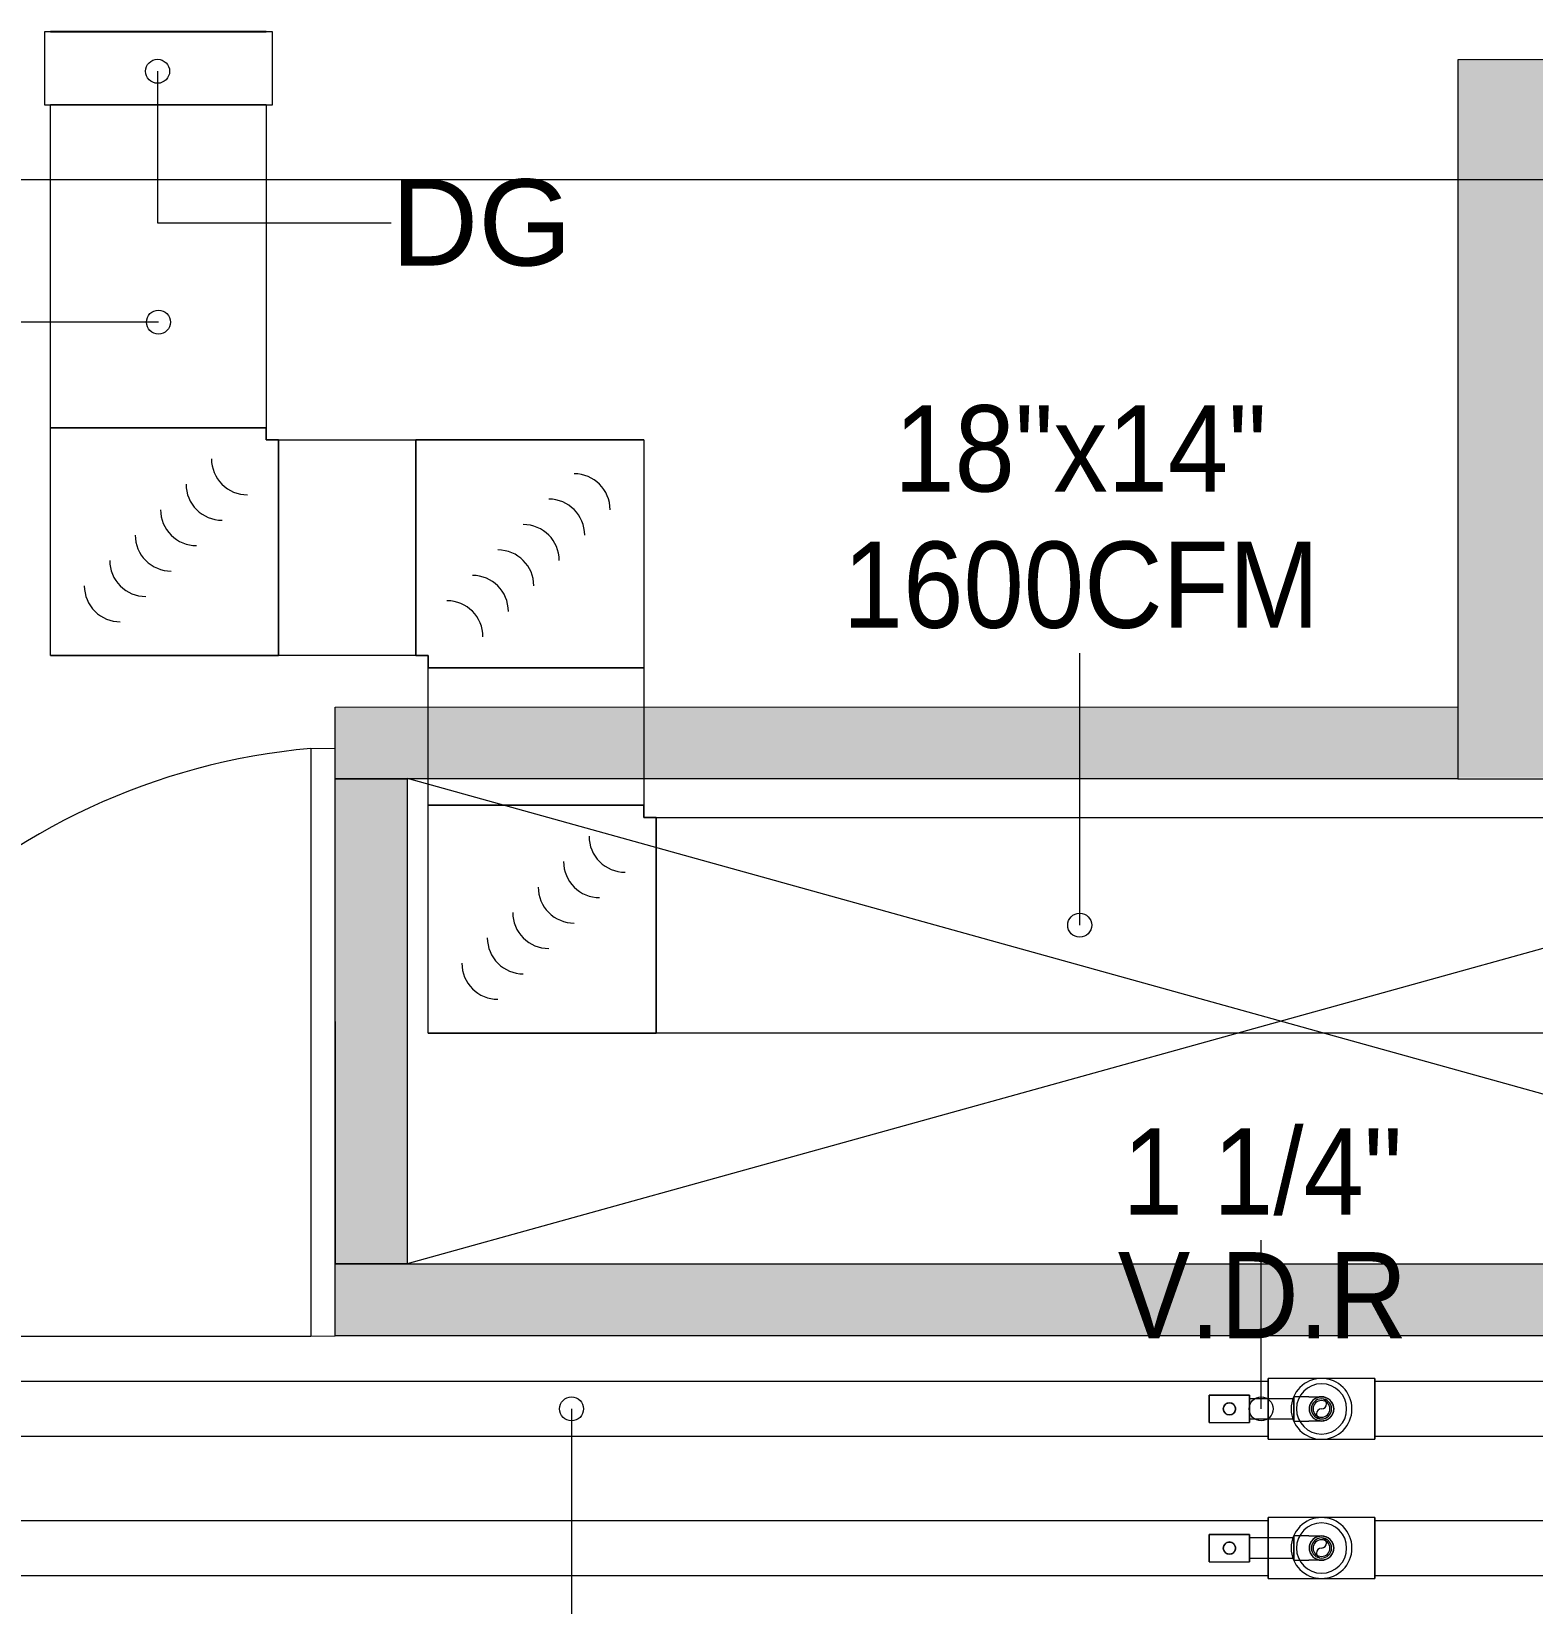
# Model space of a CAD drawing. Header units: metres. Extents: x 32 to 132, y -29 to 44.
# Drawn here: x 60.777 to 63.907, y -14.917 to -11.615 of the extents above; entities that cross this region are included whole.
import ezdxf

# ---------------------------------------------------------------- set-up
doc = ezdxf.new("R2010")
doc.units = ezdxf.units.M
doc.header["$LTSCALE"] = 100
for name, color, linetype, lineweight in [('A-ANNO-NOTE', 7, 'Continuous', 9), ('A-GENM', 7, 'Continuous', 18), ('A-WALL', 8, 'Continuous', 9), ('Arqui', 8, 'Continuous', 0), ('M-HVAC-DUCT', 7, 'Continuous', 18), ('M-HVAC-DUCT-IDEN', 7, 'Continuous', 9), ('P-PIPE', 7, 'Continuous', 18), ('P-PIPE-IDEN', 7, 'Continuous', 9)]:
    doc.layers.add(name, color=color, linetype=linetype, lineweight=lineweight)
doc.styles.add('SansSerif_1', font='SANSS__.TTF', dxfattribs={"width": 0.9, "height": 0.0018})
doc.styles.add('SansSerif_2', font='SANSS__.TTF', dxfattribs={"width": 0.9, "height": 0.18})
doc.styles.add('SansSerif_3', font='SANSS__.TTF', dxfattribs={"height": 0.18})

# ---------------------------------------------------------------- blocks, each defined once
blk = doc.blocks.new('Est etapa 3 torre')
at = {"layer": 'Arqui'}
h = blk.add_hatch(color=256, dxfattribs=at)
h.paths.add_polyline_path([(1123.5504, -5959.124), (1123.0504, -5959.124), (1123.0504, -5957.624), (1123.5504, -5957.624)])
h.paths.add_polyline_path([(1116.0504, -5959.124), (1115.5504, -5959.124), (1115.5504, -5957.624), (1116.0504, -5957.624)])
h.paths.add_polyline_path([(1139.548, -5959.124), (1139.048, -5959.124), (1139.048, -5957.624), (1139.548, -5957.624)])
h.paths.add_polyline_path([(1132.0504, -5959.124), (1131.5504, -5959.124), (1131.5504, -5957.624), (1132.0504, -5957.624)])
h.paths.add_polyline_path([(1140.048, -5967.6488), (1140.048, -5968.1488), (1138.548, -5968.1488), (1138.548, -5967.6488)])
h.paths.add_polyline_path([(1124.0504, -5967.6488), (1124.0504, -5968.1488), (1122.5504, -5968.1488), (1122.5504, -5967.6488)])
h.paths.add_polyline_path([(1131.0504, -5967.6488), (1131.0504, -5968.1488), (1132.5504, -5968.1488), (1132.5504, -5967.6488)])
h.paths.add_polyline_path([(1115.0504, -5967.6488), (1115.0504, -5968.1488), (1116.5504, -5968.1488), (1116.5504, -5967.6488)])
h.paths.add_polyline_path([(1140.048, -5975.6488), (1140.048, -5976.1488), (1138.548, -5976.1488), (1138.548, -5975.6488)])
h.paths.add_polyline_path([(1124.0504, -5975.6488), (1124.0504, -5976.1488), (1122.5504, -5976.1488), (1122.5504, -5975.6488)])
h.paths.add_polyline_path([(1131.0504, -5975.6488), (1131.0504, -5976.1488), (1132.5504, -5976.1488), (1132.5504, -5975.6488)])
h.paths.add_polyline_path([(1115.0504, -5975.6488), (1115.0504, -5976.1488), (1116.5504, -5976.1488), (1116.5504, -5975.6488)])
h.paths.add_polyline_path([(1140.048, -5985.7488), (1140.048, -5986.2488), (1138.548, -5986.2488), (1138.548, -5985.7488)])
h.paths.add_polyline_path([(1124.0504, -5985.7488), (1124.0504, -5986.2488), (1122.5504, -5986.2488), (1122.5504, -5985.7488)])
h.paths.add_polyline_path([(1131.0504, -5985.7488), (1131.0504, -5986.2488), (1132.5504, -5986.2488), (1132.5504, -5985.7488)])
h.paths.add_polyline_path([(1115.0504, -5985.7488), (1115.0504, -5986.2488), (1116.5504, -5986.2488), (1116.5504, -5985.7488)])
h.paths.add_polyline_path([(1140.048, -5993.7488), (1140.048, -5994.2488), (1138.548, -5994.2488), (1138.548, -5993.7488)])
h.paths.add_polyline_path([(1124.0504, -5993.7488), (1124.0504, -5994.2488), (1122.5504, -5994.2488), (1122.5504, -5993.7488)])
h.paths.add_polyline_path([(1131.0504, -5993.7488), (1131.0504, -5994.2488), (1132.5504, -5994.2488), (1132.5504, -5993.7488)])
h.paths.add_polyline_path([(1115.0504, -5993.7488), (1115.0504, -5994.2488), (1116.5504, -5994.2488), (1116.5504, -5993.7488)])
h.paths.add_polyline_path([(1132.0504, -6003.4264), (1131.5504, -6003.4264), (1131.5504, -6004.9218), (1132.0504, -6004.9218)])
h.paths.add_polyline_path([(1138.1528, -6003.4238), (1139.6528, -6003.4238), (1139.6528, -6003.9238), (1138.1528, -6003.9238)])
h.paths.add_polyline_path([(1116.0504, -6004.9241), (1116.0504, -6003.4241), (1115.5504, -6003.4241), (1115.5504, -6004.9241)])
h.paths.add_polyline_path([(1123.5504, -6004.9241), (1123.5504, -6003.4241), (1123.0504, -6003.4241), (1123.0504, -6004.9241)])
h.paths.add_polyline_path([(1139.048, -6011.9488), (1139.048, -6009.5488), (1139.548, -6009.5488), (1139.548, -6011.9488)])
h.paths.add_polyline_path([(1131.5504, -6009.5488), (1131.5504, -6011.9488), (1132.0504, -6011.9488), (1132.0504, -6009.5488)])
h.paths.add_polyline_path([(1123.0504, -6009.5488), (1123.0504, -6011.9488), (1123.5504, -6011.9488), (1123.5504, -6009.5488)])
h.paths.add_polyline_path([(1116.0504, -6009.5488), (1116.0504, -6011.9488), (1115.5504, -6011.9488), (1115.5504, -6009.5488)])
blk.add_line((1113.6705, -6003.6738), (1145.3332, -6003.6738), dxfattribs=at)
blk.add_lwpolyline([(1132.0504, -6004.9241), (1132.0504, -6003.4241), (1131.5504, -6003.4241), (1131.5504, -6004.9241)], close=True, dxfattribs=at)
blk = doc.blocks.new('A$C648cc0e8')
at = {"layer": 'Arqui', "ltscale": 0.03}
h = blk.add_hatch(color=256, dxfattribs=at)
h.dxf.hatch_style = 1
h.paths.add_polyline_path([(24.0211, 17.3004), (24.0211, 17.1504), (24.3693, 17.1504), (24.3693, 17.3004)])
h.paths.add_polyline_path([(24.3693, 17.3004), (24.5193, 17.3004), (24.5193, 15.9507), (24.3693, 15.9507)])
h.paths.add_polyline_path([(27.0808, 15.8004), (27.0808, 15.9504), (24.0211, 15.9508), (24.0211, 15.8007)])
h.paths.add_polyline_path([(23.6711, 11.1767), (23.6711, 15.8014), (23.5211, 15.8014), (23.5211, 11.5421), (23.5211, 11.1767)])
h.paths.add_polyline_path([(27.0808, 12.626), (26.9307, 12.626), (26.9307, 15.8004), (27.0808, 15.8004)])
h.paths.add_polyline_path([(25.6805, 12.776), (25.6807, 11.0864), (25.8307, 11.0864), (25.8305, 12.776)])
h.paths.add_polyline_path([(25.8307, 11.0864), (25.9807, 11.0866), (25.9807, 11.2367), (25.8307, 11.2365)])
h.paths.add_polyline_path([(27.0808, 11.2366), (26.9307, 11.2366), (26.9307, 10.5869), (27.0807, 10.5869)])
h.paths.add_polyline_path([(26.8808, 11.0864), (26.9307, 11.0866), (26.9307, 11.2367), (26.8808, 11.2364)])
h.paths.add_polyline_path([(26.9308, 9.3869), (26.9308, 8.892), (27.0808, 8.892), (27.0808, 9.3869)])
h.paths.add_polyline_path([(23.5211, 8.742), (27.0808, 8.742), (27.0808, 8.892), (24.0211, 8.892), (24.0211, 8.7766), (23.5211, 8.7766)])
h.paths.add_polyline_path([(30.3965, 11.2366), (30.3965, 11.0866), (29.8301, 11.0866), (29.8301, 8.722), (29.68, 8.722), (29.68, 11.2366)])
h.paths.add_polyline_path([(32.9489, 11.2366), (32.9489, 11.0866), (32.5211, 11.0866), (32.5211, 11.1766), (32.0211, 11.1766), (32.0211, 11.0866), (31.5965, 11.0866), (31.5965, 11.2366)])
h.paths.add_polyline_path([(29.8301, 8.722), (36.8726, 8.722), (36.8726, 8.8747), (29.8301, 8.8747)])
h.paths.add_polyline_path([(35.1481, 11.2366), (35.1481, 11.0866), (34.1489, 11.0866), (34.1489, 11.2366)])
h.paths.add_polyline_path([(34.5735, 8.8747), (34.7235, 8.8747), (34.7235, 11.0866), (34.5735, 11.0866), (34.5735, 11.0886), (34.5735, 8.8747), (34.5734, 8.8747)])
h.paths.add_polyline_path([(36.3481, 11.2366), (36.3481, 11.0866), (36.8726, 11.0866), (36.8726, 8.722), (37.0227, 8.722), (37.0227, 11.2366)])
h.paths.add_polyline_path([(40.0187, 8.8766), (43.8199, 8.8766), (43.8199, 8.7266), (39.4687, 8.7265), (39.4687, 11.1756), (39.5187, 11.1757), (39.5187, 8.7757), (40.0187, 8.7757)])
h.paths.add_polyline_path([(43.254, 10.3802), (43.254, 8.8766), (43.104, 8.8766), (43.1039, 10.3802)], flags=17)
h.paths.add_polyline_path([(43.254, 10.3802), (43.6699, 10.3803), (43.6699, 10.2302), (43.254, 10.2302)], flags=17)
h.paths.add_polyline_path([(43.8199, 10.3803), (43.8199, 8.8766), (43.6699, 8.8766), (43.6699, 10.3803)])
h.paths.add_polyline_path([(39.6322, 11.1753), (39.6322, 14.7882), (39.4687, 14.7882), (39.4687, 11.176)])
h.paths.add_polyline_path([(40.6752, 12.6961), (43.6699, 12.6961), (43.6699, 12.5461), (40.6752, 12.5461)])
h.paths.add_polyline_path([(41.1272, 13.6353), (41.1272, 12.6961), (41.2772, 12.6961), (41.2772, 13.6353)])
h.paths.add_polyline_path([(39.7688, 12.6961), (39.6322, 12.6961), (39.6322, 12.5461), (39.7688, 12.5461)])
h.paths.add_polyline_path([(43.8199, 14.7882), (43.8199, 13.5844), (43.6699, 13.5844), (43.6699, 14.7882)])
h.paths.add_polyline_path([(41.1208, 14.7882), (43.6699, 14.7882), (43.6699, 14.6382), (41.1208, 14.6381)])
h.paths.add_polyline_path([(41.1271, 18.5566), (41.1272, 16.9957), (41.2772, 16.9957), (41.2771, 18.5566)])
h.paths.add_polyline_path([(42.892, 18.5529), (41.1271, 18.5567), (41.1271, 18.7068), (42.8929, 18.7027)])
h.paths.add_polyline_path([(38.6235, 17.3022), (34.972, 17.3022), (34.972, 17.1522), (38.6235, 17.1522)])
h.paths.add_polyline_path([(36.9227, 14.7882), (36.7726, 14.7882), (36.7726, 16.1132), (36.9226, 16.1132)])
h.paths.add_polyline_path([(36.7726, 15.7996), (36.7726, 15.9496), (36.1389, 15.9502), (36.1389, 15.8002)])
h.paths.add_polyline_path([(29.68, 14.7882), (36.9227, 14.7882), (36.9227, 14.6382), (29.68, 14.6382)])
h.paths.add_polyline_path([(35.2735, 14.7883), (35.1235, 14.7883), (35.1234, 15.8), (35.2734, 15.8)])
h.paths.add_polyline_path([(34.6849, 15.7998), (34.6849, 15.9499), (35.3389, 15.9502), (35.3389, 15.8002)])
h.paths.add_polyline_path([(33.3211, 15.8001), (33.3211, 15.9501), (33.8849, 15.9504), (33.8849, 15.8004)])
h.paths.add_polyline_path([(33.6243, 14.7884), (33.4743, 14.7884), (33.4742, 15.8002), (33.6243, 15.8002)])
h.paths.add_polyline_path([(29.68, 15.8001), (29.68, 15.9501), (32.0211, 15.9504), (32.0211, 15.8004)])
h.paths.add_polyline_path([(29.6802, 14.7882), (29.68, 15.8001), (29.8301, 15.8001), (29.8302, 14.7882)])
h.paths.add_polyline_path([(34.972, 17.3022), (34.9722, 20.0011), (35.1224, 20.0011), (35.1221, 17.3022)])
h.paths.add_polyline_path([(43.0199, 20.1511), (34.972, 20.1511), (34.972, 20.0011), (43.0199, 20.0011)])
at = {"layer": 'Arqui'}
for p, q in [((29.8296, 15.8014), (33.4748, 14.7885)), ((33.4743, 15.8006, 2415.091), (29.8302, 14.7887, 2415.091))]:
    blk.add_line(p, q, dxfattribs=at)
at = {"layer": 'Arqui', "ltscale": 30}
blk.add_line((27.1314, 14.6373), (29.6293, 14.6372), dxfattribs=at)
at = {"layer": 'Arqui'}
for points in [[(29.68, 15.8001), (29.68, 15.9501), (32.0211, 15.9504), (32.0211, 15.8004)], [(29.6293, 14.6373), (29.68, 14.6382), (29.68, 15.8636), (29.6293, 15.8627)], [(29.6802, 14.7882), (29.68, 15.8001), (29.8301, 15.8001), (29.8302, 14.7882)], [(29.68, 14.7882), (36.9227, 14.7882), (36.9227, 14.6382), (29.68, 14.6382)]]:
    blk.add_lwpolyline(points, close=True, dxfattribs=at)
blk.add_arc((29.7499, 14.4915), 1.3773, 95.0212, 173.889, dxfattribs=at)
blk.add_blockref('Est etapa 3 torre', (-1099.5293, 6020.7245), dxfattribs=at)
blk = doc.blocks.new('V_D_R - 1 1_4_-1718209-NIVEL 05')
at = {"layer": 'P-PIPE', "color": 11, "true_color": 0xff8080}
for p, q in [((63.3173, -14.4599), (63.2332, -14.4599)), ((63.2332, -14.4599), (63.2332, -14.5171)), ((63.2332, -14.5171), (63.2332, -14.4599)), ((63.2332, -14.4599), (63.3173, -14.4599)), ((63.3173, -14.4599), (63.2332, -14.4599)), ((63.3173, -14.5171), (63.3173, -14.4599)), ((63.3173, -14.5171), (63.3173, -14.4599)), ((63.2332, -14.5171), (63.3173, -14.5171)), ((63.2332, -14.5171), (63.3173, -14.5171)), ((63.2332, -14.5171), (63.3173, -14.5171))]:
    blk.add_line(p, q, dxfattribs=at)
for start, end in [(90, 180), (180, 269.9999), (360, 89.9999), (270, 360)]:
    blk.add_arc((63.2752, -14.4885), 0.0127, start, end, dxfattribs=at)
for centre, start_param, end_param in [((63.2332, -14.4885), 3.141593, 6.283185), ((63.2332, -14.4885), 0, 3.141593), ((63.3173, -14.4885), 6.283185, 9.424778), ((63.3173, -14.4885), 3.141593, 6.283185)]:
    blk.add_ellipse(centre, major_axis=(0, 0.0286), ratio=0.000002, start_param=start_param, end_param=end_param, dxfattribs=at)
for points in [[(63.2625, -14.4885), (63.2626, -14.487), (63.2631, -14.4841), (63.265, -14.4808), (63.267, -14.4788), (63.2685, -14.4777), (63.2698, -14.477), (63.2712, -14.4764), (63.2727, -14.476), (63.2744, -14.4758), (63.2758, -14.4758), (63.2772, -14.476), (63.2786, -14.4762), (63.2799, -14.4767), (63.2812, -14.4773), (63.2823, -14.4779), (63.2838, -14.4791), (63.2854, -14.4807), (63.2873, -14.4839), (63.2879, -14.4866), (63.2879, -14.4885)], [(63.2879, -14.4885), (63.2879, -14.4901), (63.2874, -14.493), (63.2855, -14.4962), (63.2835, -14.4983), (63.282, -14.4994), (63.2807, -14.5), (63.2793, -14.5006), (63.2778, -14.501), (63.2761, -14.5012), (63.2747, -14.5012), (63.2733, -14.5011), (63.2719, -14.5008), (63.2706, -14.5004), (63.2693, -14.4998), (63.2682, -14.4991), (63.2667, -14.498), (63.2651, -14.4964), (63.2632, -14.4932), (63.2626, -14.4905), (63.2625, -14.4885)]]:
    blk.add_open_spline(points, degree=3, knots=[0, 0, 0, 0, 0.111111, 0.222222, 0.277778, 0.333333, 0.361111, 0.388889, 0.444444, 0.479167, 0.513889, 0.548611, 0.583333, 0.618056, 0.652778, 0.6875, 0.722222, 0.791667, 0.861111, 1, 1, 1, 1], dxfattribs=at)
blk = doc.blocks.new('V_D_R - 1 1_4_-V10-NIVEL 05')
at = {"layer": 'P-PIPE', "color": 1, "true_color": 0xff0000}
for p, q in [((63.3173, -14.7503), (63.2332, -14.7503)), ((63.2332, -14.7503), (63.2332, -14.8074)), ((63.2332, -14.8074), (63.2332, -14.7503)), ((63.2332, -14.7503), (63.3173, -14.7503)), ((63.3173, -14.7503), (63.2332, -14.7503)), ((63.3173, -14.8074), (63.3173, -14.7503)), ((63.3173, -14.8074), (63.3173, -14.7503)), ((63.2332, -14.8074), (63.3173, -14.8074)), ((63.2332, -14.8074), (63.3173, -14.8074)), ((63.2332, -14.8074), (63.3173, -14.8074))]:
    blk.add_line(p, q, dxfattribs=at)
for start, end in [(0, 180), (180, 0)]:
    blk.add_arc((63.2752, -14.7789), 0.0127, start, end, dxfattribs=at)
for centre, start_param, end_param in [((63.2332, -14.7789), 3.141593, 6.283185), ((63.2332, -14.7789), 0, 3.141593), ((63.3173, -14.7789), 0, 3.141593), ((63.3173, -14.7789), 3.141593, 6.283185)]:
    blk.add_ellipse(centre, major_axis=(0, 0.0286), ratio=0.000002, start_param=start_param, end_param=end_param, dxfattribs=at)
for points in [[(63.2625, -14.7789), (63.2626, -14.7773), (63.2631, -14.7744), (63.265, -14.7711), (63.267, -14.7691), (63.2685, -14.768), (63.2698, -14.7674), (63.2712, -14.7668), (63.2727, -14.7664), (63.2744, -14.7662), (63.2758, -14.7662), (63.2772, -14.7663), (63.2786, -14.7666), (63.2799, -14.767), (63.2812, -14.7676), (63.2823, -14.7683), (63.2838, -14.7694), (63.2854, -14.771), (63.2873, -14.7742), (63.2879, -14.7769), (63.2879, -14.7789)], [(63.2879, -14.7789), (63.2879, -14.7804), (63.2874, -14.7833), (63.2855, -14.7866), (63.2835, -14.7886), (63.282, -14.7897), (63.2807, -14.7904), (63.2793, -14.7909), (63.2778, -14.7914), (63.2761, -14.7915), (63.2747, -14.7916), (63.2733, -14.7914), (63.2719, -14.7911), (63.2706, -14.7907), (63.2693, -14.7901), (63.2682, -14.7894), (63.2667, -14.7883), (63.2651, -14.7867), (63.2632, -14.7835), (63.2626, -14.7808), (63.2625, -14.7789)]]:
    blk.add_open_spline(points, degree=3, knots=[0, 0, 0, 0, 0.111111, 0.222222, 0.277778, 0.333333, 0.361111, 0.388889, 0.444444, 0.479167, 0.513889, 0.548611, 0.583333, 0.618056, 0.652778, 0.6875, 0.722222, 0.791667, 0.861111, 1, 1, 1, 1], dxfattribs=at)
blk = doc.blocks.new('M_Transition - Generic - Standard-2696888-NIVEL 05')
at = {"layer": 'P-PIPE', "color": 11, "true_color": 0xff8080}
for radius, start, end in [(0.0524, 0, 180), (0.0524, 180, 0), (0.0175, 0, 180), (0.0175, 180, 0)]:
    blk.add_arc((63.4673, -14.7789), radius, start, end, dxfattribs=at)
blk = doc.blocks.new('Elbow - PVC - AC PVC _80_-2000144-NIVEL 05')
at = {"layer": 'P-PIPE', "color": 1, "true_color": 0xff0000}
for p, q in [((63.4411, -14.7535), (63.4094, -14.7535)), ((63.4094, -14.7535), (63.4094, -14.7789)), ((63.4094, -14.7789), (63.4094, -14.8043)), ((63.4094, -14.8043), (63.4411, -14.8043))]:
    blk.add_line(p, q, dxfattribs=at)
at = {"layer": 'P-PIPE', "color": 1, "true_color": 0xff0000, "flags": 128}
for points in [[(63.4411, -14.7535), (63.4422, -14.7535), (63.4432, -14.7535), (63.4443, -14.7535), (63.4453, -14.7535), (63.4463, -14.7535), (63.4473, -14.7535), (63.4484, -14.7535), (63.4494, -14.7535), (63.4503, -14.7535), (63.4513, -14.7535), (63.4523, -14.7535), (63.4532, -14.7535), (63.4541, -14.7535), (63.455, -14.7535), (63.4559, -14.7535), (63.4568, -14.7535), (63.4576, -14.7535), (63.4584, -14.7535), (63.4592, -14.7535), (63.4599, -14.7535), (63.4606, -14.7535), (63.4613, -14.7535), (63.462, -14.7535), (63.4626, -14.7535), (63.4632, -14.7535), (63.4637, -14.7535), (63.4642, -14.7535), (63.4647, -14.7535), (63.4651, -14.7535), (63.4655, -14.7535), (63.4659, -14.7535), (63.4662, -14.7535), (63.4665, -14.7535), (63.4667, -14.7535), (63.4669, -14.7535), (63.4671, -14.7535), (63.4672, -14.7535), (63.4673, -14.7535), (63.4673, -14.7535)], [(63.4419, -14.7789), (63.4419, -14.7778), (63.442, -14.7768), (63.4421, -14.7758), (63.4422, -14.7748), (63.4424, -14.7738), (63.4426, -14.7728), (63.4429, -14.7718), (63.4432, -14.7709), (63.4435, -14.7699), (63.4439, -14.769), (63.4443, -14.768), (63.4448, -14.7671), (63.4453, -14.7662), (63.4458, -14.7654), (63.4464, -14.7645), (63.4469, -14.7637), (63.4476, -14.7629), (63.4482, -14.7621), (63.4489, -14.7614), (63.4496, -14.7606), (63.4504, -14.7599), (63.4511, -14.7593), (63.4519, -14.7586), (63.4527, -14.758), (63.4536, -14.7575), (63.4545, -14.757), (63.4553, -14.7565), (63.4562, -14.756), (63.4572, -14.7556), (63.4581, -14.7552), (63.4591, -14.7548), (63.46, -14.7545), (63.461, -14.7543), (63.462, -14.754), (63.463, -14.7538), (63.464, -14.7537), (63.465, -14.7536), (63.466, -14.7535), (63.467, -14.7535), (63.4673, -14.7535)], [(63.4673, -14.7535), (63.4683, -14.7535), (63.4693, -14.7535), (63.4704, -14.7536), (63.4714, -14.7538), (63.4724, -14.754), (63.4734, -14.7542), (63.4743, -14.7544), (63.4753, -14.7547), (63.4763, -14.7551), (63.4772, -14.7555), (63.4781, -14.7559), (63.479, -14.7563), (63.4799, -14.7568), (63.4808, -14.7573), (63.4817, -14.7579), (63.4825, -14.7585), (63.4833, -14.7591), (63.4841, -14.7598), (63.4848, -14.7604), (63.4855, -14.7612), (63.4862, -14.7619), (63.4869, -14.7627), (63.4875, -14.7635), (63.4881, -14.7643), (63.4887, -14.7651), (63.4892, -14.766), (63.4897, -14.7669), (63.4902, -14.7678), (63.4906, -14.7687), (63.491, -14.7697), (63.4913, -14.7706), (63.4916, -14.7716), (63.4919, -14.7726), (63.4922, -14.7735), (63.4923, -14.7745), (63.4925, -14.7755), (63.4926, -14.7766), (63.4927, -14.7776), (63.4927, -14.7786), (63.4927, -14.7789)], [(63.4673, -14.8043), (63.4663, -14.8042), (63.4653, -14.8042), (63.4643, -14.8041), (63.4633, -14.8039), (63.4623, -14.8038), (63.4613, -14.8035), (63.4603, -14.8033), (63.4593, -14.803), (63.4584, -14.8026), (63.4574, -14.8023), (63.4565, -14.8018), (63.4556, -14.8014), (63.4547, -14.8009), (63.4538, -14.8004), (63.453, -14.7998), (63.4521, -14.7992), (63.4513, -14.7986), (63.4506, -14.798), (63.4498, -14.7973), (63.4491, -14.7966), (63.4484, -14.7958), (63.4477, -14.795), (63.4471, -14.7942), (63.4465, -14.7934), (63.4459, -14.7926), (63.4454, -14.7917), (63.4449, -14.7908), (63.4445, -14.7899), (63.444, -14.789), (63.4436, -14.7881), (63.4433, -14.7871), (63.443, -14.7861), (63.4427, -14.7852), (63.4425, -14.7842), (63.4423, -14.7832), (63.4421, -14.7822), (63.442, -14.7812), (63.4419, -14.7801), (63.4419, -14.7791), (63.4419, -14.7789)], [(63.4927, -14.7789), (63.4927, -14.7799), (63.4926, -14.7809), (63.4925, -14.7819), (63.4924, -14.7829), (63.4922, -14.7839), (63.492, -14.7849), (63.4917, -14.7859), (63.4914, -14.7868), (63.4911, -14.7878), (63.4907, -14.7887), (63.4903, -14.7897), (63.4898, -14.7906), (63.4894, -14.7915), (63.4888, -14.7923), (63.4883, -14.7932), (63.4877, -14.794), (63.4871, -14.7948), (63.4864, -14.7956), (63.4857, -14.7964), (63.485, -14.7971), (63.4843, -14.7978), (63.4835, -14.7984), (63.4827, -14.7991), (63.4819, -14.7997), (63.481, -14.8002), (63.4802, -14.8008), (63.4793, -14.8013), (63.4784, -14.8017), (63.4775, -14.8021), (63.4765, -14.8025), (63.4756, -14.8029), (63.4746, -14.8032), (63.4736, -14.8035), (63.4726, -14.8037), (63.4716, -14.8039), (63.4706, -14.804), (63.4696, -14.8042), (63.4686, -14.8042), (63.4676, -14.8043), (63.4673, -14.8043)], [(63.4673, -14.8043), (63.4673, -14.8043), (63.4672, -14.8043), (63.4671, -14.8043), (63.467, -14.8043), (63.4668, -14.8043), (63.4666, -14.8043), (63.4663, -14.8043), (63.466, -14.8043), (63.4656, -14.8043), (63.4652, -14.8043), (63.4648, -14.8043), (63.4644, -14.8043), (63.4639, -14.8043), (63.4633, -14.8043), (63.4627, -14.8043), (63.4621, -14.8043), (63.4615, -14.8043), (63.4608, -14.8043), (63.4601, -14.8043), (63.4594, -14.8043), (63.4586, -14.8043), (63.4578, -14.8043), (63.457, -14.8043), (63.4561, -14.8043), (63.4553, -14.8043), (63.4544, -14.8043), (63.4535, -14.8043), (63.4525, -14.8043), (63.4516, -14.8043), (63.4506, -14.8043), (63.4496, -14.8043), (63.4486, -14.8043), (63.4476, -14.8043), (63.4466, -14.8043), (63.4456, -14.8043), (63.4445, -14.8043), (63.4435, -14.8043), (63.4424, -14.8043), (63.4414, -14.8043), (63.4411, -14.8043)]]:
    blk.add_lwpolyline(points, dxfattribs=at)
at = {"layer": 'P-PIPE', "color": 1, "true_color": 0xff0000}
for start, end in [(0, 180), (180, 0)]:
    blk.add_arc((63.4673, -14.7789), 0.0254, start, end, dxfattribs=at)
blk = doc.blocks.new('M_Transition - Generic - Standard-2696989-NIVEL 05')
at = {"layer": 'P-PIPE', "color": 1, "true_color": 0xff0000}
for radius, start, end in [(0.0524, 0, 180), (0.0524, 180, 0), (0.0175, 0, 180), (0.0175, 180, 0)]:
    blk.add_arc((63.4673, -14.4885), radius, start, end, dxfattribs=at)
blk = doc.blocks.new('Elbow - PVC - AC PVC _80_-2696962-NIVEL 05')
at = {"layer": 'P-PIPE', "color": 11, "true_color": 0xff8080}
for p, q in [((63.4411, -14.4631), (63.4094, -14.4631)), ((63.4094, -14.5139), (63.4411, -14.5139))]:
    blk.add_line(p, q, dxfattribs=at)
at = {"layer": 'P-PIPE', "color": 11, "true_color": 0xff8080, "flags": 128}
for points in [[(63.4411, -14.4631), (63.4422, -14.4631), (63.4432, -14.4631), (63.4443, -14.4631), (63.4453, -14.4631), (63.4463, -14.4631), (63.4473, -14.4631), (63.4484, -14.4631), (63.4494, -14.4631), (63.4503, -14.4631), (63.4513, -14.4631), (63.4523, -14.4631), (63.4532, -14.4631), (63.4541, -14.4631), (63.455, -14.4631), (63.4559, -14.4631), (63.4568, -14.4631), (63.4576, -14.4631), (63.4584, -14.4631), (63.4592, -14.4631), (63.4599, -14.4631), (63.4606, -14.4631), (63.4613, -14.4631), (63.462, -14.4631), (63.4626, -14.4631), (63.4632, -14.4631), (63.4637, -14.4631), (63.4642, -14.4631), (63.4647, -14.4631), (63.4651, -14.4631), (63.4655, -14.4631), (63.4659, -14.4631), (63.4662, -14.4631), (63.4665, -14.4631), (63.4667, -14.4631), (63.4669, -14.4631), (63.4671, -14.4631), (63.4672, -14.4631), (63.4673, -14.4631), (63.4673, -14.4631)], [(63.4419, -14.4885), (63.4419, -14.4875), (63.442, -14.4865), (63.4421, -14.4855), (63.4422, -14.4845), (63.4424, -14.4835), (63.4426, -14.4825), (63.4429, -14.4815), (63.4432, -14.4805), (63.4435, -14.4796), (63.4439, -14.4786), (63.4443, -14.4777), (63.4448, -14.4768), (63.4453, -14.4759), (63.4458, -14.475), (63.4464, -14.4742), (63.4469, -14.4734), (63.4476, -14.4726), (63.4482, -14.4718), (63.4489, -14.471), (63.4496, -14.4703), (63.4504, -14.4696), (63.4511, -14.4689), (63.4519, -14.4683), (63.4527, -14.4677), (63.4536, -14.4672), (63.4545, -14.4666), (63.4553, -14.4661), (63.4562, -14.4657), (63.4572, -14.4652), (63.4581, -14.4649), (63.4591, -14.4645), (63.46, -14.4642), (63.461, -14.4639), (63.462, -14.4637), (63.463, -14.4635), (63.464, -14.4633), (63.465, -14.4632), (63.466, -14.4632), (63.467, -14.4631), (63.4673, -14.4631)], [(63.4673, -14.5139), (63.4663, -14.5139), (63.4653, -14.5138), (63.4643, -14.5137), (63.4633, -14.5136), (63.4623, -14.5134), (63.4613, -14.5132), (63.4603, -14.5129), (63.4593, -14.5126), (63.4584, -14.5123), (63.4574, -14.5119), (63.4565, -14.5115), (63.4556, -14.5111), (63.4547, -14.5106), (63.4538, -14.51), (63.453, -14.5095), (63.4521, -14.5089), (63.4513, -14.5083), (63.4506, -14.5076), (63.4498, -14.5069), (63.4491, -14.5062), (63.4484, -14.5055), (63.4477, -14.5047), (63.4471, -14.5039), (63.4465, -14.5031), (63.4459, -14.5022), (63.4454, -14.5014), (63.4449, -14.5005), (63.4445, -14.4996), (63.444, -14.4987), (63.4436, -14.4977), (63.4433, -14.4968), (63.443, -14.4958), (63.4427, -14.4948), (63.4425, -14.4938), (63.4423, -14.4928), (63.4421, -14.4918), (63.442, -14.4908), (63.4419, -14.4898), (63.4419, -14.4888), (63.4419, -14.4885)], [(63.4673, -14.4631), (63.4683, -14.4631), (63.4693, -14.4632), (63.4704, -14.4633), (63.4714, -14.4634), (63.4724, -14.4636), (63.4734, -14.4639), (63.4743, -14.4641), (63.4753, -14.4644), (63.4763, -14.4648), (63.4772, -14.4651), (63.4781, -14.4655), (63.479, -14.466), (63.4799, -14.4665), (63.4808, -14.467), (63.4817, -14.4676), (63.4825, -14.4682), (63.4833, -14.4688), (63.4841, -14.4694), (63.4848, -14.4701), (63.4855, -14.4708), (63.4862, -14.4716), (63.4869, -14.4723), (63.4875, -14.4731), (63.4881, -14.474), (63.4887, -14.4748), (63.4892, -14.4757), (63.4897, -14.4766), (63.4902, -14.4775), (63.4906, -14.4784), (63.491, -14.4793), (63.4913, -14.4803), (63.4916, -14.4812), (63.4919, -14.4822), (63.4922, -14.4832), (63.4923, -14.4842), (63.4925, -14.4852), (63.4926, -14.4862), (63.4927, -14.4872), (63.4927, -14.4883), (63.4927, -14.4885)], [(63.4927, -14.4885), (63.4927, -14.4895), (63.4926, -14.4906), (63.4925, -14.4916), (63.4924, -14.4926), (63.4922, -14.4936), (63.492, -14.4946), (63.4917, -14.4955), (63.4914, -14.4965), (63.4911, -14.4975), (63.4907, -14.4984), (63.4903, -14.4993), (63.4898, -14.5003), (63.4894, -14.5011), (63.4888, -14.502), (63.4883, -14.5029), (63.4877, -14.5037), (63.4871, -14.5045), (63.4864, -14.5053), (63.4857, -14.506), (63.485, -14.5067), (63.4843, -14.5074), (63.4835, -14.5081), (63.4827, -14.5087), (63.4819, -14.5093), (63.481, -14.5099), (63.4802, -14.5104), (63.4793, -14.5109), (63.4784, -14.5114), (63.4775, -14.5118), (63.4765, -14.5122), (63.4756, -14.5125), (63.4746, -14.5129), (63.4736, -14.5131), (63.4726, -14.5134), (63.4716, -14.5136), (63.4706, -14.5137), (63.4696, -14.5138), (63.4686, -14.5139), (63.4676, -14.5139), (63.4673, -14.5139)], [(63.4673, -14.5139), (63.4673, -14.5139), (63.4672, -14.5139), (63.4671, -14.5139), (63.467, -14.5139), (63.4668, -14.5139), (63.4666, -14.5139), (63.4663, -14.5139), (63.466, -14.5139), (63.4656, -14.5139), (63.4652, -14.5139), (63.4648, -14.5139), (63.4644, -14.5139), (63.4639, -14.5139), (63.4633, -14.5139), (63.4627, -14.5139), (63.4621, -14.5139), (63.4615, -14.5139), (63.4608, -14.5139), (63.4601, -14.5139), (63.4594, -14.5139), (63.4586, -14.5139), (63.4578, -14.5139), (63.457, -14.5139), (63.4561, -14.5139), (63.4553, -14.5139), (63.4544, -14.5139), (63.4535, -14.5139), (63.4525, -14.5139), (63.4516, -14.5139), (63.4506, -14.5139), (63.4496, -14.5139), (63.4486, -14.5139), (63.4476, -14.5139), (63.4466, -14.5139), (63.4456, -14.5139), (63.4445, -14.5139), (63.4435, -14.5139), (63.4424, -14.5139), (63.4414, -14.5139), (63.4411, -14.5139)]]:
    blk.add_lwpolyline(points, dxfattribs=at)
at = {"layer": 'P-PIPE', "color": 11, "true_color": 0xff8080}
for start, end in [(360, 180), (180, 360)]:
    blk.add_arc((63.4673, -14.4885), 0.0254, start, end, dxfattribs=at)
for start_param, end_param in [(4.712389, 7.853982), (1.570796, 4.712389)]:
    blk.add_ellipse((63.4094, -14.4885), major_axis=(0, 0.0254), ratio=0.000006, start_param=start_param, end_param=end_param, dxfattribs=at)
blk = doc.blocks.new('Rectangular Elbow - Mitered - Single Thickness Vanes - LAMINA-2840884-NIVEL 05')
at = {"layer": 'A-GENM', "color": 4, "true_color": 0x00ffff}
for centre in [(-0.1856, 0.1856), (-0.1856, 0.1856), (-0.1326, 0.1326), (-0.1326, 0.1326), (-0.0795, 0.0795), (-0.0795, 0.0795), (-0.0265, 0.0265), (-0.0265, 0.0265), (0.0265, -0.0265), (0.0265, -0.0265), (0.0795, -0.0795), (0.0795, -0.0795)]:
    blk.add_arc(centre, 0.075, 270, 360, dxfattribs=at)
at = {"layer": 'M-HVAC-DUCT', "color": 4, "true_color": 0x00ffff}
for p, q in [((-0.225, 0.225), (-0.225, 0.2504)), ((0.225, 0.2504), (-0.225, 0.2504)), ((-0.225, 0.2504), (0.225, 0.2504)), ((-0.225, 0.2504), (-0.225, 0.225)), ((0.225, -0.225), (0.225, 0.2504)), ((0.225, 0.2504), (0.225, -0.225)), ((-0.2504, 0.225), (-0.2504, -0.225)), ((-0.2504, -0.225), (-0.2504, 0.225)), ((-0.2504, 0.225), (-0.225, 0.225)), ((-0.225, 0.225), (-0.2504, 0.225)), ((0.225, -0.225), (-0.2504, -0.225)), ((0.225, -0.225), (-0.2504, -0.225))]:
    blk.add_line(p, q, dxfattribs=at)
blk = doc.blocks.new('Damper de gravedad- Rectangular - Simple - Standard-2843275-NIVEL 05')
at = {"layer": 'M-HVAC-DUCT', "color": 4, "true_color": 0x00ffff}
for p, q in [((-0.0762, -0.237744), (-0.0762, 0.237744)), ((-0.0762, 0.237744), (0.0762, 0.237744)), ((0.0762, 0.237744), (0.0762, -0.237744)), ((0.0762, -0.237744), (-0.0762, -0.237744))]:
    blk.add_line(p, q, dxfattribs=at)
blk = doc.blocks.new('M_Rectangular Transition - Angle - 30 LAMINA-2843284-NIVEL 05')
at = {"layer": 'M-HVAC-DUCT', "color": 4, "true_color": 0x00ffff}
for p, q in [((0, 0.225), (0, -0.225)), ((0, 0.225), (0.0002, 0.225)), ((0, 0.225), (0.0002, 0.225)), ((0, -0.225), (0, 0.225)), ((0.0002, -0.225), (0.0002, 0.225)), ((0.0002, 0.225), (0.0002, -0.225)), ((0, -0.225), (0.0002, -0.225)), ((0.0002, -0.225), (0, -0.225))]:
    blk.add_line(p, q, dxfattribs=at)
blk = doc.blocks.new('VALVULA DRENAJE RÁPIDO - VALVULA DRENAJE RÁPIDO-608624-NIVEL 05')
at = {"layer": 'A-ANNO-NOTE', "insert": (-0.002867, 0.001189), "char_height": 0.0018, "width": 0.00714304, "attachment_point": 1, "style": 'SansSerif_1'}
blk.add_mtext('V.D.R', dxfattribs=at)

msp = doc.modelspace()

# ---------------------------------------------------------------- linework, layer by layer
at = {"layer": 'M-HVAC-DUCT', "color": 4, "true_color": 0x00ffff}
for p, q in [((60.8168, -11.7679), (61.2668, -11.7679)), ((60.8168, -12.4416), (60.8168, -11.7679)), ((61.2668, -11.7679), (61.2668, -12.4416)), ((60.8168, -12.4416), (61.2668, -12.4416)), ((61.2922, -12.917), (61.2922, -12.467)), ((61.2922, -12.467), (61.5788, -12.467)), ((61.5788, -12.917), (61.5788, -12.467)), ((61.5788, -12.917), (61.2922, -12.917)), ((61.6042, -12.9424), (62.0542, -12.9424)), ((61.6042, -13.229), (61.6042, -12.9424)), ((62.0542, -12.9424), (62.0542, -13.229)), ((61.6042, -13.229), (62.0542, -13.229)), ((62.0796, -13.7044), (62.0796, -13.2544)), ((62.0796, -13.2544), (64.6903, -13.2544)), ((64.6903, -13.7044), (62.0796, -13.7044))]:
    msp.add_line(p, q, dxfattribs=at)
at = {"layer": 'M-HVAC-DUCT-IDEN'}
for p, q in [((61.0401, -11.6979), (61.0401, -12.0142)), ((61.0401, -12.0142), (61.5273, -12.0142)), ((61.0418, -12.2212), (60.2665, -12.2212)), ((62.963, -13.4794), (62.963, -12.9121))]:
    msp.add_line(p, q, dxfattribs=at)
for centre in [(61.0401, -11.6979), (61.0418, -12.2212), (62.963, -13.4794)]:
    msp.add_circle(centre, 0.025, dxfattribs=at)
at = {"layer": 'P-PIPE', "color": 1, "true_color": 0xff0000}
for p, q in [((63.5784, -14.425), (63.3562, -14.425)), ((63.3562, -14.4313), (60.659, -14.4313)), ((65.2894, -14.4313), (63.5784, -14.4313)), ((60.659, -14.5456), (63.3562, -14.5456)), ((63.3562, -14.552), (63.5784, -14.552)), ((63.5784, -14.5456), (65.2894, -14.5456)), ((63.4094, -14.7578), (63.3173, -14.7578)), ((63.3173, -14.7578), (63.3173, -14.7998)), ((63.4094, -14.7998), (63.4094, -14.7578)), ((63.3173, -14.7998), (63.4094, -14.7998))]:
    msp.add_line(p, q, dxfattribs=at)
at = {"layer": 'P-PIPE', "color": 11, "true_color": 0xff8080}
for p, q in [((63.4094, -14.4674), (63.3173, -14.4674)), ((63.3173, -14.4674), (63.3173, -14.5095)), ((63.4094, -14.5095), (63.4094, -14.4674)), ((63.3173, -14.5095), (63.4094, -14.5095)), ((63.3562, -14.7217), (60.4095, -14.7217)), ((63.5784, -14.7153), (63.3562, -14.7153)), ((64.4426, -14.7217), (63.5784, -14.7217)), ((60.4095, -14.836), (63.3562, -14.836)), ((63.3562, -14.8423), (63.5784, -14.8423)), ((63.5784, -14.836), (64.4426, -14.836))]:
    msp.add_line(p, q, dxfattribs=at)
at = {"layer": 'P-PIPE', "color": 1, "true_color": 0xff0000}
for centre, radius, start, end in [((63.4673, -14.4885), 0.0635, 0, 180), ((63.4673, -14.4885), 0.0635, 180, 0), ((63.4673, -14.7788), 0.021, 0, 180), ((63.4673, -14.7683), 0.0105, 270, 90), ((63.4673, -14.7788), 0.021, 180, 0), ((63.4673, -14.7893), 0.0105, 90, 270)]:
    msp.add_arc(centre, radius, start, end, dxfattribs=at)
at = {"layer": 'P-PIPE', "color": 11, "true_color": 0xff8080}
for centre, radius, start, end in [((63.4673, -14.4885), 0.021, 0, 180), ((63.4673, -14.4885), 0.021, 180, 0), ((63.4673, -14.499), 0.0105, 90, 270), ((63.4673, -14.478), 0.0105, 270, 90), ((63.4673, -14.7788), 0.0635, 0, 180), ((63.4673, -14.7788), 0.0635, 180, 0)]:
    msp.add_arc(centre, radius, start, end, dxfattribs=at)
at = {"layer": 'P-PIPE', "color": 1, "true_color": 0xff0000}
for centre, major_axis, ratio, start_param, end_param in [((63.3562, -14.4885), (0, 0.0635), 0.000008, 4.712389, 7.853982), ((63.5784, -14.4885), (0, 0.0635), 0.000008, 4.712389, 7.853982), ((63.3562, -14.4885), (0, 0.0572), 0.000008, 0, 1.570796), ((63.3562, -14.4885), (0, 0.0572), 0.000008, 4.712389, 6.283185), ((63.5784, -14.4885), (0, 0.0572), 0.000004, 4.712389, 6.283185), ((63.5784, -14.4885), (0, 0.0572), 0.000004, 0, 1.570796), ((63.3562, -14.4885), (0, 0.0572), 0.000008, 1.570796, 3.141593), ((63.3562, -14.4885), (0, 0.0572), 0.000008, 3.141593, 4.712389), ((63.3562, -14.4885), (0, 0.0635), 0.000008, 1.570796, 4.712389), ((63.5784, -14.4885), (0, 0.0635), 0.000008, 1.570796, 4.712389), ((63.5784, -14.4885), (0, 0.0572), 0.000004, 3.141593, 4.712389), ((63.5784, -14.4885), (0, 0.0572), 0.000004, 1.570796, 3.141593)]:
    msp.add_ellipse(centre, major_axis=major_axis, ratio=ratio, start_param=start_param, end_param=end_param, dxfattribs=at)
at = {"layer": 'P-PIPE', "color": 11, "true_color": 0xff8080}
for centre, major_axis, ratio, start_param, end_param in [((63.3562, -14.7788), (0, 0.0635), 0.000009, 4.712389, 7.853982), ((63.3562, -14.7788), (0, 0.0572), 0.000009, 0, 1.570796), ((63.3562, -14.7788), (0, 0.0572), 0.000009, 4.712389, 6.283185), ((63.5784, -14.7788), (0, 0.0635), 0.000009, 4.712389, 7.853982), ((63.5784, -14.7788), (0, 0.0572), 0.000006, 4.712389, 6.283184), ((63.5784, -14.7788), (0, 0.0572), 0.000006, 6.283184, 7.853982), ((63.3562, -14.7788), (0, 0.0635), 0.000009, 1.570796, 4.712389), ((63.3562, -14.7788), (0, 0.0572), 0.000009, 1.570796, 3.141593), ((63.3562, -14.7788), (0, 0.0572), 0.000009, 3.141593, 4.712389), ((63.5784, -14.7788), (0, 0.0635), 0.000009, 1.570796, 4.712389), ((63.5784, -14.7788), (0, 0.0572), 0.000006, 3.141592, 4.712389), ((63.5784, -14.7788), (0, 0.0572), 0.000006, 1.570796, 3.141592)]:
    msp.add_ellipse(centre, major_axis=major_axis, ratio=ratio, start_param=start_param, end_param=end_param, dxfattribs=at)
at = {"layer": 'P-PIPE-IDEN'}
for p, q in [((63.3413, -14.4885), (63.3413, -14.1365)), ((61.9033, -14.4885), (61.9033, -14.9158))]:
    msp.add_line(p, q, dxfattribs=at)
for centre in [(61.9033, -14.4885), (63.3413, -14.4885)]:
    msp.add_circle(centre, 0.025, dxfattribs=at)

# ---------------------------------------------------------------- block references
at = {"layer": 'A-ANNO-NOTE', "xscale": 100, "yscale": 100, "zscale": 100}
msp.add_blockref('VALVULA DRENAJE RÁPIDO - VALVULA DRENAJE RÁPIDO-608624-NIVEL 05', (63.3293, -14.2803), dxfattribs=at)
at = {"layer": 'A-WALL'}
msp.add_blockref('A$C648cc0e8', (31.7306, -28.9743), dxfattribs=at)
at = {"layer": 'M-HVAC-DUCT', "color": 4, "true_color": 0x00ffff, "extrusion": (0, 0, -1), "rotation": 270}
msp.add_blockref('Damper de gravedad- Rectangular - Simple - Standard-2843275-NIVEL 05', (-61.0418, -11.6916), dxfattribs=at)
at = {"layer": 'M-HVAC-DUCT', "color": 4, "true_color": 0x00ffff}
for name, p, rotation in [('M_Rectangular Transition - Angle - 30 LAMINA-2843284-NIVEL 05', (61.0418, -11.6154), 90), ('M_Rectangular Transition - Angle - 30 LAMINA-2843284-NIVEL 05', (61.0418, -11.7678), 270), ('Rectangular Elbow - Mitered - Single Thickness Vanes - LAMINA-2840884-NIVEL 05', (61.0418, -12.692), 270), ('Rectangular Elbow - Mitered - Single Thickness Vanes - LAMINA-2840884-NIVEL 05', (61.8292, -12.692), 90), ('Rectangular Elbow - Mitered - Single Thickness Vanes - LAMINA-2840884-NIVEL 05', (61.8292, -13.4794), 270)]:
    msp.add_blockref(name, p, dxfattribs=dict(at, rotation=rotation))
at = {"layer": 'P-PIPE', "color": 11, "true_color": 0xff8080}
for name in ['V_D_R - 1 1_4_-1718209-NIVEL 05', 'Elbow - PVC - AC PVC _80_-2696962-NIVEL 05', 'M_Transition - Generic - Standard-2696888-NIVEL 05']:
    msp.add_blockref(name, (0, 0), dxfattribs=at)
at = {"layer": 'P-PIPE', "color": 1, "true_color": 0xff0000}
for name in ['M_Transition - Generic - Standard-2696989-NIVEL 05', 'V_D_R - 1 1_4_-V10-NIVEL 05', 'Elbow - PVC - AC PVC _80_-2000144-NIVEL 05']:
    msp.add_blockref(name, (0, 0), dxfattribs=at)

# ---------------------------------------------------------------- texts
at = {"layer": 'M-HVAC-DUCT-IDEN', "char_height": 0.18, "attachment_point": 1}
for s, insert, width, style in [('DG', (61.5273, -11.9232), 0.448945, 'SansSerif_3'), ('18"x14"', (62.5761, -12.3946), 0.930759, 'SansSerif_2'), ('1600CFM', (62.4689, -12.679), 1.190506, 'SansSerif_2')]:
    msp.add_mtext(s, dxfattribs=dict(at, insert=insert, width=width, style=style))
at = {"layer": 'P-PIPE-IDEN', "insert": (63.0524, -13.903), "char_height": 0.18, "width": 0.692658, "attachment_point": 1, "style": 'SansSerif_2'}
msp.add_mtext('1 1/4"', dxfattribs=at)

doc.saveas('drawing.dxf')
